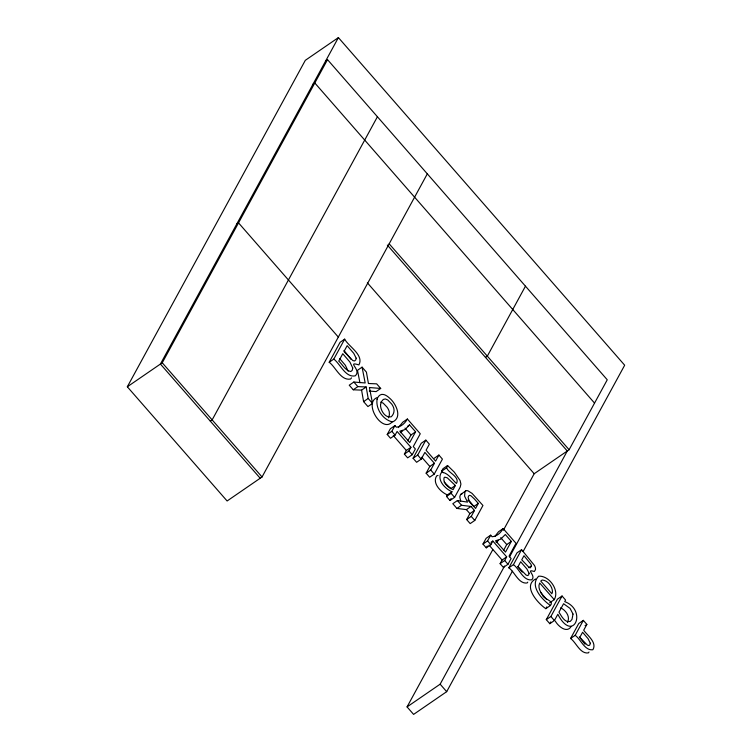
<?xml version="1.0" encoding="UTF-8"?>
<svg xmlns="http://www.w3.org/2000/svg" width="752" height="752" viewBox="0 0 752 752"><rect width="100%" height="100%" fill="white"/><g stroke="black" fill="none" stroke-linecap="round" stroke-linejoin="round"><path stroke-width="1.13" d="M531.495 565.824L530.386 567.779L529.107 567.487L521.747 559.808L523.984 555.709L530.997 564.301L531.495 565.824L528.741 567.713M388.389 417.849L389.404 414.888L389.263 411.823A7.388 3.544 55.5 0 0 387.045 407.142L383.163 403.119L380.775 402.113M567.403 622.515C570.655 616.706 565.824 610.323 560.644 607.804M427.315 173.853L262.034 476.984L227.113 500.982L127.323 386.782L305.312 60.329L338.4 37.6L624.677 365.218L523.054 551.611M338.4 37.6L160.411 364.043L260.201 478.244M127.323 386.782L162.253 362.784L327.524 59.652L607.259 379.788L569.114 449.743L534.193 473.732L503.389 530.235M377.419 116.757L212.149 419.889L210.306 421.148M351.532 377.861L350.573 379.036C340.741 380.926 335.655 367.004 329.197 362.257L340.083 342.301L344.679 339.143C348.58 346.587 364.222 354.991 358.911 364.908C345.751 360.941 362.182 369.899 355.17 375.878C345.337 377.767 340.252 363.846 333.794 359.099L344.679 339.143M387.224 434.487L390.354 428.753L394.95 425.594L396.342 427.192C401.277 426.873 405.093 423.122 407.396 419.014L420.274 433.754L413.28 446.575L415.367 448.963L412.237 454.706L407.65 457.855L404.36 454.095L406.334 450.457L410.93 447.308L397.094 431.469L395.11 435.098L390.514 438.256L387.224 434.487L391.82 431.328L394.95 425.594M407.8 440.822L410.987 434.985L415.583 431.827L409.567 424.936L407.725 426.205M415.583 431.827L409.746 442.533L399.82 431.169L404.943 429.58L409.567 424.936M404.36 454.095L408.947 450.937L410.93 447.308M413.083 458.25L421.242 443.276L425.839 440.127L429.373 444.169L426.074 450.222L435.587 461.117L438.886 455.054L442.42 459.105L434.261 474.07L429.665 477.229L426.13 473.187L429.806 466.437L434.402 463.288L424.889 452.394L421.214 459.134L416.617 462.292L413.083 458.25L417.68 455.092L425.839 440.127M525.46 286.183L487.324 356.138L485.482 357.397M426.13 473.187L430.727 470.028L434.402 463.288M443.295 472.698L441.593 471.25L442.994 468.693L447.59 465.535L454.377 472.19L460.083 480.528L460.929 484.081L460.186 487.117L454.612 497.354L450.016 500.512L446.5 496.489L447.365 494.891L451.961 491.733C445.41 489.016 436.517 480.011 441.274 472.707L442.627 472.294C448.634 473.647 452.149 479.616 456.464 483.48C460.882 475.64 442.9 471.128 447.59 465.535M446.5 496.489L451.087 493.331L451.961 491.733M455.364 485.491L453.099 489.646C448.69 487.691 442.862 483.32 443.99 477.896L444.78 477.144L447.233 477.811L455.364 485.491L450.768 488.65L444.131 482.051M450.016 500.512L451.125 498.463M466.654 519.557L469.887 513.616L474.484 510.458L470.987 506.463L461.531 505.269L456.934 508.427L452.817 503.718L457.413 500.559L467.518 502.12L464.586 496.104L464.962 491.808A8.291 3.976 55.5 0 1 467.932 490.802L472.068 493.387L482.944 505.476L474.785 520.44L470.188 523.599L466.654 519.557L471.25 516.398L474.484 510.458M478.31 503.436L475.565 508.474L469.069 500.512L468.129 497.514L468.543 496.047L469.483 495.361L470.94 495.737L474.474 499.046L478.31 503.436L473.722 506.594L467.904 500.099M492.842 541.036L490.859 544.674L486.262 547.832L482.972 544.063L486.102 538.329L490.699 535.17L492.09 536.759C497.016 536.449 500.841 532.698 503.144 528.581L516.022 543.329L509.029 556.151L511.116 558.539L507.985 564.273L503.389 567.431L500.099 563.662L502.082 560.033L506.679 556.875L492.842 541.036L491 542.305M482.972 544.063L487.569 540.904L490.699 535.17M486.262 547.832L487.249 546.008M512.385 571.182L446.688 691.671L413.6 714.4L407.058 706.908L492.748 549.75M496.668 542.559L497.786 540.5M503.549 550.398L506.735 544.551L511.332 541.393L505.316 534.512L500.691 539.156L495.568 540.744L505.494 552.109L511.332 541.393M500.099 563.662L504.695 560.513L506.679 556.875M407.058 706.908L440.146 684.179L504.554 566.049M509.593 556.809L567.281 451.003L387.336 245.067M527.772 582.142L527.067 582.997C518.598 584.144 514.65 571.811 508.831 567.816L516.991 552.852L521.587 549.693L534.465 565.438A6.025 2.886 55.5 0 1 535.452 569.678L534.324 571.52C524.783 568.512 536.665 575.684 531.664 579.839C523.195 580.986 519.247 568.653 513.428 564.667L521.587 549.693M535.659 578.965C522.292 585.949 537.924 603.414 545.82 608.678L546.817 606.845M545.82 608.678L550.417 605.52C554.722 600.406 543.151 599.551 542.22 594.475C539.898 591.279 537.718 586.88 539.701 583.007L554.252 599.664L549.656 602.822M554.252 599.664C559.855 590.104 548.979 575.336 538.667 576.201C529.07 585.808 542.089 599.645 550.417 605.52M546.281 619.648L557.458 599.156L562.054 596.007L565.589 600.049L564.733 601.619C587.848 610.295 573.165 643.909 557.834 614.271L554.412 620.541L549.815 623.699L546.281 619.648L550.878 616.49L562.054 596.007M549.815 623.699L550.793 621.904M589.013 652.059L588.299 652.915C580.102 654.108 576.107 642.349 570.58 638.486L578.739 623.521L583.336 620.362L586.87 624.404L583.693 630.232C587.387 635.496 597.238 642.415 592.896 649.756C584.699 650.959 580.704 639.191 575.177 635.327L583.336 620.362M571.21 626.416C566.811 633.823 557.965 626.049 555.267 621.03M392.036 422.022C382.091 433.415 363.028 402.781 377.278 397.526M398.344 427.597L402.799 422.173L407.396 419.014M494.778 536.533L498.548 531.739L503.144 528.581M400.346 432.738L402.781 430.793M496.094 542.314L498.529 540.368M325.682 60.921L327.524 59.652M312.973 84.233L314.806 82.974L594.541 403.1M236.692 224.143L238.525 222.874L338.315 337.075M329.197 362.257L333.794 359.099M369.335 391.049L376.094 391.613L380.691 388.455L376.667 383.849L368.424 383.511L366.421 372.127L362.079 367.155L357.482 370.313L359.926 382.73M362.079 367.155L365.181 382.965L353.844 382.035L349.248 385.193L353.252 389.78L361.58 390.128L366.177 386.97L368.189 398.457L372.531 403.429L367.935 406.578L363.592 401.615L361.58 390.128M353.252 389.78L357.849 386.622L366.177 386.97M363.592 401.615L368.189 398.457M434.289 458.212L438.886 455.054M441.593 471.25L446.19 468.092M461.108 494.12L465.695 490.962M456.934 508.427L466.39 509.612L470.987 506.463M508.831 567.816L513.428 564.667M585.028 625.673L586.87 624.404M570.58 638.486L575.177 635.327M438.031 475.443L436.677 475.866C431.921 483.16 440.813 492.175 447.365 494.891M380.691 388.455L369.42 387.524L372.531 403.429M389.169 243.808L569.114 449.743M367.371 282.827L534.193 473.732M344.002 350.46L350.93 359.249M404.971 428.095L410.987 434.985M500.719 537.671L506.735 544.551M339.584 358.497L345.318 365.209L348.157 371.168M540.472 592.294L546.591 599.306M579.303 636.935L585.047 644.267M517.47 566.51L522.302 572.122M421.759 457.225L429.806 466.437M466.39 509.612L469.887 513.616M353.844 382.035L357.849 386.622M417.68 455.092L421.214 459.134M430.727 470.028L434.261 474.07M451.087 493.331L454.612 497.354M457.413 500.559L461.531 505.269M471.25 516.398L474.785 520.44M391.82 431.328L395.11 435.098M408.947 450.937L412.237 454.706M487.569 540.904L490.859 544.674M504.695 560.513L507.985 564.273M393.268 435.502L406.334 450.457M489.007 545.078L502.082 560.033M550.878 616.49L554.412 620.541M162.253 362.784L262.034 476.984M440.146 684.179L446.688 691.671M460.685 501.095L459.773 496.95L460.365 494.966A8.291 3.976 55.5 0 1 462.113 493.801M573.024 614.074L571.999 619.366L570.298 621.359C564.799 623.201 561.406 615.85 558.952 612.213L563.577 603.734L570.072 608.406L573.024 614.074M380.54 404.463C380.136 409.934 385.118 418.422 391.247 416.768C393.409 414.737 394.556 411.598 393.86 408.665A7.388 3.544 55.5 0 0 391.642 403.984L387.759 399.97L385.372 398.955L383.276 399.453L381.518 401.568L380.54 404.463M352.754 368.01L352.199 370.379L350.77 371.544C345.271 370.595 342.555 364.598 338.757 361.092L342.771 353.722L349.915 362.05L352.754 368.01M377.081 399.293C375.53 408.872 383.135 420.095 392.629 421.919C402.818 417.426 395.825 403.222 389.498 398.071A13.01 6.232 55.5 0 0 383.633 394.518C380.427 393.597 377.824 396.426 377.081 399.293M590.264 643.186L589.944 644.765L588.929 645.583L587.359 645.122L579.801 637.367L582.584 632.272L588.064 638.655L590.264 643.186M356.166 358.178L355.818 359.813L354.615 360.96L352.857 360.603L343.984 351.513L347.161 345.666L353.76 353.346L356.166 358.178M529.07 573.24L528.712 574.819L527.716 575.581L526.137 575.073L518.015 566.66L520.685 561.763L526.898 568.963L529.07 573.24M552.485 591.645L551.865 593.789L540.754 581.07L542.192 580.008C547.71 580.337 552.259 586.278 552.485 591.645"/></g></svg>
